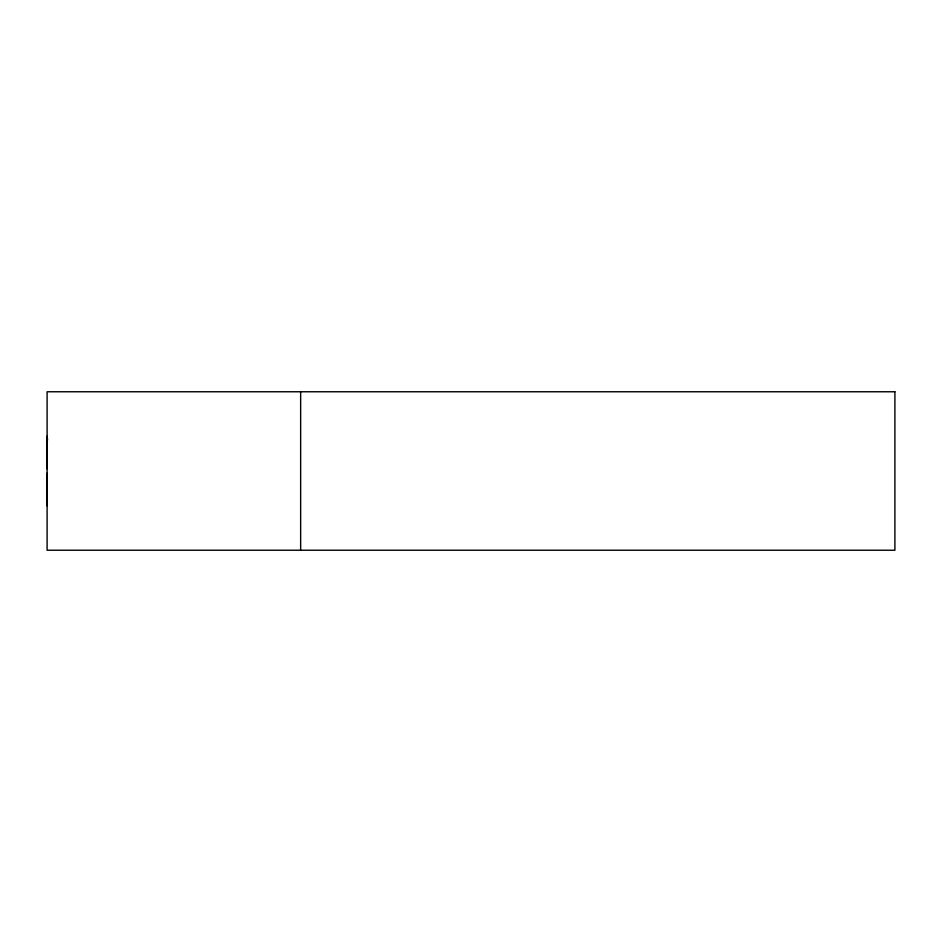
<?xml version="1.0" encoding="UTF-8"?>
<svg xmlns="http://www.w3.org/2000/svg" width="942" height="942" viewBox="0 0 942 942"><rect width="100%" height="100%" fill="white"/><g stroke="black" fill="none" stroke-linecap="round" stroke-linejoin="round"><path stroke-width="1.41" d="M47.1 505.866L47.1 473.19M47.1 468.81L47.1 436.134M300.651 391.766L300.651 550.234M47.112 446.873A34.465 3.497 84.1 0 1 47.583 438.842M894.9 391.766L47.1 391.766L47.1 550.234L894.9 550.234L894.9 391.766"/></g></svg>
